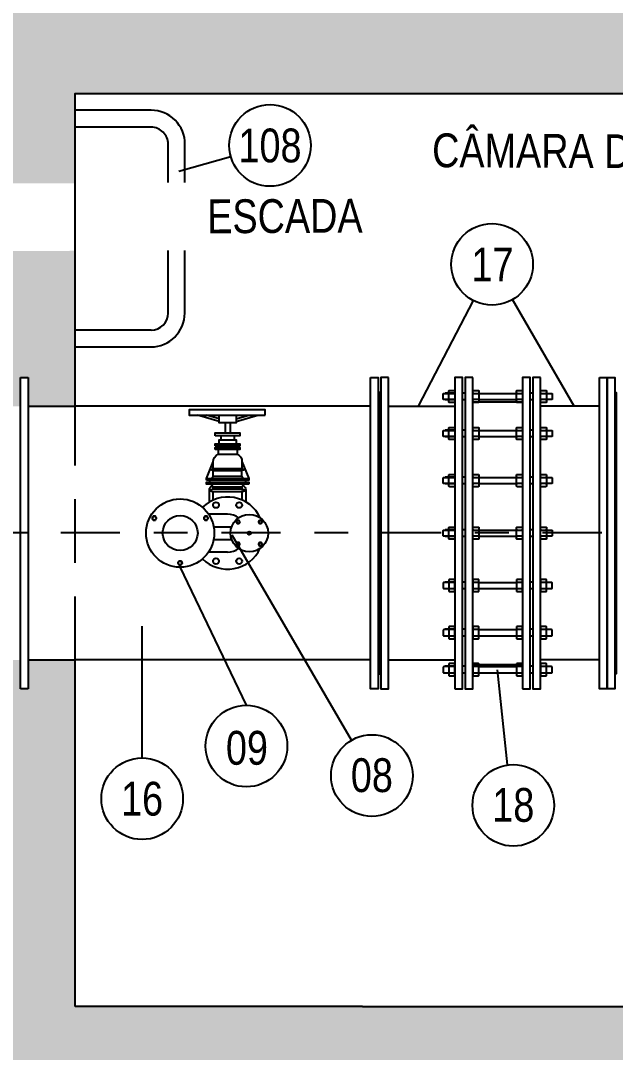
# Model space of a CAD drawing. Header units: feet. Extents: x 0 to 285190, y 0 to 9111369.
# Drawn here: x 285106.276 to 285108.036, y 9111361.679 to 9111364.729 of the extents above; entities that cross this region are included whole.
import ezdxf
from ezdxf import colors
from ezdxf.entities.mleader import LeaderData, LeaderLine
from ezdxf.enums import TextEntityAlignment as Align
from ezdxf.math import Vec2, Vec3

# ---------------------------------------------------------------- set-up
doc = ezdxf.new("R2010")
doc.units = ezdxf.units.FT
doc.header["$MEASUREMENT"] = 0
doc.linetypes.add('DASHDOT', pattern=[1, 0.5, -0.25, 0, -0.25])
doc.linetypes.add('HIDDEN', pattern=[0.375, 0.25, -0.125])
for name, color, linetype in [('01', 1, 'CONTINUOUS'), ('01PROJ', 1, 'HIDDEN'), ('EIXO', 1, 'DASHDOT'), ('FLANGES', 7, 'CONTINUOUS'), ('H-SA-CONTORNO', 2, 'CONTINUOUS'), ('H-SA-ESTRUTURA (CORTE)', 5, 'CONTINUOUS'), ('H-SA-HTC CONCRETO', 253, 'CONTINUOUS'), ('H-SA-TEXTO', 2, 'CONTINUOUS'), ('INDIC', 2, 'CONTINUOUS'), ('Top View-Ferro Fundido - JGS - K7(Esgoto)', 7, 'CONTINUOUS')]:
    doc.layers.add(name, color=color, linetype=linetype)
doc.styles.add('EGC_Arial_2.0mm', font='arial.ttf', dxfattribs={"width": 0.8, "height": 2})

# ---------------------------------------------------------------- blocks, each defined once
blk = doc.blocks.new('_None')

msp = doc.modelspace()

# ---------------------------------------------------------------- hatches: boundary and pattern name
at = {"layer": 'H-SA-HTC CONCRETO'}
h = msp.add_hatch(color=256, dxfattribs=at)
h.dxf.hatch_style = 1
h.paths.add_polyline_path([(285110.2377, 9111360.5393), (285110.0989, 9111360.5393), (285110.0989, 9111360.6243), (285110.0764, 9111360.6243), (285110.0764, 9111360.5393), (285109.9377, 9111360.5393), (285109.9377, 9111361.5143), (285109.0877, 9111361.5143), (285106.4377, 9111361.5143), (285106.4377, 9111360.7143), (285106.4377, 9111360.5393), (285106.2989, 9111360.5393), (285106.2989, 9111360.6243), (285106.2764, 9111360.6243), (285106.2764, 9111360.5393), (285106.1377, 9111360.5393), (285106.1377, 9111361.4143), (285106.0377, 9111361.5143), (285102.2877, 9111361.5143), (285101.9377, 9111361.1643), (285101.2377, 9111361.1643), (285101.2377, 9111362.1643), (285101.9377, 9111362.1643), (285102.2877, 9111361.8143), (285103.2877, 9111361.8143), (285103.2877, 9111361.8125), (285104.0923, 9111361.8125), (285106.0377, 9111361.8143), (285106.1377, 9111361.9143), (285106.1377, 9111362.8392), (285106.2764, 9111362.8392), (285106.2764, 9111362.7542), (285106.2989, 9111362.7542), (285106.2989, 9111362.8392), (285106.4377, 9111362.8392), (285106.4377, 9111361.8143), (285107.2877, 9111361.8143), (285109.0877, 9111361.8143), (285109.9377, 9111361.8143), (285109.9377, 9111362.8392), (285110.0764, 9111362.8392), (285110.0764, 9111362.7542), (285110.0989, 9111362.7542), (285110.0989, 9111362.8392), (285110.2377, 9111362.8392)])
h.paths.add_polyline_path([(285106.2585, 9111358.5143), (285101.2377, 9111358.5143), (285101.2377, 9111359.1643), (285101.9377, 9111359.1643), (285102.2877, 9111358.8143), (285106.0377, 9111358.8143), (285106.1012, 9111358.8778)])
h.paths.add_polyline_path([(285110.2377, 9111358.5143), (285106.2585, 9111358.5143), (285106.1012, 9111358.8778), (285106.1377, 9111358.9143), (285106.1377, 9111359.7893), (285106.2764, 9111359.7893), (285106.2764, 9111359.7043), (285106.2989, 9111359.7043), (285106.2989, 9111359.7893), (285106.4377, 9111359.7893), (285106.4377, 9111358.8143), (285107.2877, 9111358.8143), (285109.0877, 9111358.8143), (285109.9377, 9111358.8143), (285109.9377, 9111359.7893), (285110.0764, 9111359.7893), (285110.0764, 9111359.7043), (285110.0989, 9111359.7043), (285110.0989, 9111359.7893), (285110.2377, 9111359.7893)])
h.paths.add_polyline_path([(285110.2377, 9111363.5892), (285110.0989, 9111363.5892), (285110.0989, 9111363.6742), (285110.0764, 9111363.6742), (285110.0764, 9111363.5892), (285109.9377, 9111363.5892), (285109.9377, 9111364.5143), (285109.0877, 9111364.5143), (285106.4377, 9111364.5143), (285106.4377, 9111363.5892), (285106.2989, 9111363.5892), (285106.2989, 9111363.6742), (285106.2764, 9111363.6742), (285106.2764, 9111363.5892), (285106.1377, 9111363.5892), (285106.1377, 9111364.4143), (285106.0377, 9111364.5143), (285102.2877, 9111364.5143), (285101.9377, 9111364.1643), (285101.2377, 9111364.1643), (285101.2377, 9111365.1143), (285101.9377, 9111365.1143), (285102.2377, 9111364.8143), (285103.2877, 9111364.8143), (285103.2877, 9111364.8125), (285104.0923, 9111364.8125), (285106.0377, 9111364.8143), (285106.1377, 9111364.9143), (285106.1377, 9111365.5393), (285106.2764, 9111365.5393), (285106.2764, 9111365.4543), (285106.2989, 9111365.4543), (285106.2989, 9111365.5393), (285106.4377, 9111365.5393), (285106.4377, 9111364.8143), (285107.2877, 9111364.8143), (285109.0877, 9111364.8143), (285109.9377, 9111364.8143), (285109.9377, 9111365.5393), (285110.0764, 9111365.5393), (285110.0764, 9111365.4543), (285110.0989, 9111365.4543), (285110.0989, 9111365.5393), (285110.2377, 9111365.5393)])
h.paths.add_polyline_path([(285110.2377, 9111365.9893), (285110.0989, 9111365.9893), (285110.0989, 9111366.0743), (285110.0764, 9111366.0743), (285110.0764, 9111365.9893), (285109.9377, 9111365.9893), (285109.9377, 9111366.9143), (285109.0877, 9111366.9143), (285106.4377, 9111366.9143), (285106.4377, 9111365.9893), (285106.4377, 9111365.9893), (285106.2989, 9111365.9893), (285106.2989, 9111366.0745), (285106.2764, 9111366.0745), (285106.2764, 9111365.9893), (285106.1377, 9111365.9893), (285106.1377, 9111366.8143), (285106.0377, 9111366.9143), (285105.9394, 9111366.9143), (285106.0074, 9111367.2143), (285110.2377, 9111367.2143)])
h.paths.add_polyline_path([(285105.9394, 9111366.9143), (285102.2377, 9111366.9143), (285101.9377, 9111366.6143), (285100.9377, 9111366.6143), (285100.9377, 9111366.8143), (285100.7377, 9111366.8143), (285100.7377, 9111366.6643), (285100.6277, 9111366.6643), (285100.6277, 9111366.8143), (285100.4277, 9111366.8143), (285100.4277, 9111366.6143), (285099.7277, 9111366.6143), (285099.7277, 9111367.2143), (285106.0074, 9111367.2143)])
edge = h.paths.add_edge_path()
edge.add_line((285101.2377, 9111361.1643), (285100.9377, 9111361.1643))
edge.add_line((285100.9377, 9111361.1643), (285100.9377, 9111361.3643))
edge.add_line((285100.9377, 9111361.3643), (285100.7377, 9111361.3643))
edge.add_line((285100.7377, 9111361.3643), (285100.7377, 9111361.2143))
edge.add_line((285100.7377, 9111361.2143), (285100.6277, 9111361.2143))
edge.add_line((285100.6277, 9111361.2143), (285100.6277, 9111361.3643))
edge.add_line((285100.6277, 9111361.3643), (285100.4277, 9111361.3643))
edge.add_line((285100.4277, 9111361.3643), (285100.4277, 9111361.2143))
edge.add_line((285100.4277, 9111361.2143), (285099.3277, 9111361.2143))
edge.add_line((285099.3277, 9111361.2143), (285099.0877, 9111361.2143))
edge.add_arc((285099.0877, 9111361.3643), 0.15, 180, 270, ccw=False)
edge.add_line((285098.9377, 9111361.3643), (285098.9377, 9111361.5643))
edge.add_line((285098.9377, 9111361.5643), (285098.9377, 9111361.9643))
edge.add_arc((285099.0877, 9111361.9643), 0.15, 90, 180, ccw=False)
edge.add_line((285099.0877, 9111362.1143), (285099.3277, 9111362.1143))
edge.add_line((285099.3277, 9111362.1143), (285100.4277, 9111362.1143))
edge.add_line((285100.4277, 9111362.1143), (285100.4277, 9111361.9643))
edge.add_line((285100.4277, 9111361.9643), (285100.6277, 9111361.9643))
edge.add_line((285100.6277, 9111361.9643), (285100.6277, 9111362.1143))
edge.add_line((285100.6277, 9111362.1143), (285100.7377, 9111362.1143))
edge.add_line((285100.7377, 9111362.1143), (285100.7377, 9111361.9643))
edge.add_line((285100.7377, 9111361.9643), (285100.9377, 9111361.9643))
edge.add_line((285100.9377, 9111361.9643), (285100.9377, 9111362.1643))
edge.add_line((285100.9377, 9111362.1643), (285101.2377, 9111362.1643))
edge.add_line((285101.2377, 9111362.1643), (285101.2377, 9111361.1643))
h.paths.add_polyline_path([(285101.2377, 9111358.5143), (285100.7761, 9111358.5143), (285100.8174, 9111358.9643), (285100.9377, 9111358.9643), (285100.9377, 9111359.1643), (285101.2377, 9111359.1643)])
h.paths.add_polyline_path([(285100.7761, 9111358.5143), (285100.5202, 9111358.5143), (285100.5535, 9111358.9643), (285100.6277, 9111358.9643), (285100.6277, 9111359.1143), (285100.7377, 9111359.1143), (285100.7377, 9111358.9643), (285100.8174, 9111358.9643)])
h.paths.add_polyline_path([(285100.5202, 9111358.5143), (285096.4377, 9111358.5143), (285091.9781, 9111358.5143), (285097.9518, 9111358.8143), (285098.3018, 9111359.1643), (285099.3277, 9111359.1643), (285100.4277, 9111359.1643), (285100.4277, 9111359.0143), (285100.4277, 9111358.9643), (285100.5535, 9111358.9643)])
edge = h.paths.add_edge_path()
edge.add_line((285100.7377, 9111364.2143), (285100.6277, 9111364.2143))
edge.add_line((285100.6277, 9111364.2143), (285100.6277, 9111364.3643))
edge.add_line((285100.6277, 9111364.3643), (285100.4277, 9111364.3643))
edge.add_line((285100.4277, 9111364.3643), (285100.4277, 9111364.2143))
edge.add_line((285100.4277, 9111364.2143), (285099.3277, 9111364.2143))
edge.add_line((285099.3277, 9111364.2143), (285099.0877, 9111364.2143))
edge.add_arc((285099.0877, 9111364.3643), 0.15, 180, 270, ccw=False)
edge.add_line((285098.9377, 9111364.3643), (285098.9377, 9111364.5643))
edge.add_line((285098.9377, 9111364.5643), (285098.9377, 9111364.6643))
edge.add_line((285098.9377, 9111364.6643), (285098.9377, 9111364.9143))
edge.add_arc((285099.0877, 9111364.9143), 0.15, 90, 180, ccw=False)
edge.add_line((285099.0877, 9111365.0643), (285099.3277, 9111365.0643))
edge.add_line((285099.3277, 9111365.0643), (285100.4277, 9111365.0643))
edge.add_line((285100.4277, 9111365.0643), (285100.4277, 9111364.9143))
edge.add_line((285100.4277, 9111364.9143), (285100.6277, 9111364.9143))
edge.add_line((285100.6277, 9111364.9143), (285100.6277, 9111365.0643))
edge.add_line((285100.6277, 9111365.0643), (285100.7377, 9111365.0643))
edge.add_line((285100.7377, 9111365.0643), (285100.7377, 9111364.9143))
edge.add_line((285100.7377, 9111364.9143), (285100.9377, 9111364.9143))
edge.add_line((285100.9377, 9111364.9143), (285100.9377, 9111365.1143))
edge.add_line((285100.9377, 9111365.1143), (285101.2377, 9111365.1143))
edge.add_line((285101.2377, 9111365.1143), (285101.2377, 9111364.1643))
edge.add_line((285101.2377, 9111364.1643), (285100.9377, 9111364.1643))
edge.add_line((285100.9377, 9111364.1643), (285100.9377, 9111364.3643))
edge.add_line((285100.9377, 9111364.3643), (285100.7377, 9111364.3643))
edge.add_line((285100.7377, 9111364.3643), (285100.7377, 9111364.2143))

# ---------------------------------------------------------------- linework, layer by layer
at = {"layer": '01', "color": 1}
for p, q in [((285106.8633, 9111363.5442), (285106.7996, 9111363.563)), ((285106.8633, 9111363.5521), (285106.8262, 9111363.563)), ((285106.8689, 9111363.5022), (285106.8689, 9111363.4902)), ((285106.8886, 9111363.2704), (285106.8322, 9111363.2704)), ((285106.8886, 9111363.1581), (285106.8322, 9111363.1581))]:
    msp.add_line(p, q, dxfattribs=at)
at = {"layer": '01', "color": 1, "ltscale": 0.2}
for p, q in [((285106.9139, 9111363.5521), (285106.9511, 9111363.563)), ((285106.9139, 9111363.5442), (285106.9777, 9111363.563)), ((285106.8813, 9111363.5398), (285106.8813, 9111363.5106)), ((285106.8959, 9111363.5398), (285106.8959, 9111363.5106)), ((285106.9083, 9111363.5022), (285106.9083, 9111363.4902)), ((285106.8605, 9111363.4726), (285106.8605, 9111363.467)), ((285106.8605, 9111363.4698), (285106.9167, 9111363.4698)), ((285106.8605, 9111363.4614), (285106.8605, 9111363.4473)), ((285106.9167, 9111363.4726), (285106.9167, 9111363.467)), ((285106.9167, 9111363.4614), (285106.9167, 9111363.4473)), ((285106.8259, 9111363.3759), (285106.8462, 9111363.4249)), ((285106.8462, 9111363.3815), (285106.8462, 9111363.3989)), ((285106.9311, 9111363.4257), (285106.9513, 9111363.3759)), ((285106.9311, 9111363.3815), (285106.9311, 9111363.3988)), ((285106.8427, 9111363.3544), (285106.8433, 9111363.3548)), ((285106.8462, 9111363.3436), (285106.8462, 9111363.3506)), ((285106.9311, 9111363.3506), (285106.9311, 9111363.3436)), ((285106.9339, 9111363.3548), (285106.9346, 9111363.3544)), ((285106.8475, 9111363.233), (285106.9007, 9111363.233)), ((285106.8475, 9111363.1955), (285106.9007, 9111363.1955))]:
    msp.add_line(p, q, dxfattribs=at)
for points in [[(285107.0002, 9111363.563), (285107.0002, 9111363.5787), (285106.7752, 9111363.5787), (285106.7752, 9111363.563)], [(285106.8521, 9111363.5022), (285106.8521, 9111363.5106), (285106.9252, 9111363.5106), (285106.9252, 9111363.5022)], [(285106.8521, 9111363.4726), (285106.8521, 9111363.4782), (285106.9252, 9111363.4782), (285106.9252, 9111363.4726)], [(285106.8521, 9111363.4614), (285106.8521, 9111363.467), (285106.9252, 9111363.467), (285106.9252, 9111363.4614)], [(285106.8259, 9111363.3702), (285106.8259, 9111363.3759), (285106.9513, 9111363.3759), (285106.9513, 9111363.3702)], [(285106.9513, 9111363.359), (285106.8259, 9111363.359), (285106.8259, 9111363.3646), (285106.9513, 9111363.3646)]]:
    msp.add_lwpolyline(points, close=True, dxfattribs=at)
for points in [[(285106.9139, 9111363.563), (285106.9139, 9111363.5398), (285106.8633, 9111363.5398), (285106.8633, 9111363.563)], [(285106.8633, 9111363.4782), (285106.8633, 9111363.4902), (285106.9139, 9111363.4902), (285106.9139, 9111363.4782)], [(285106.9348, 9111363.3759), (285106.9311, 9111363.3815), (285106.8462, 9111363.3815), (285106.8424, 9111363.3759)], [(285106.8405, 9111363.359), (285106.8462, 9111363.3506), (285106.9311, 9111363.3506), (285106.9367, 9111363.359)], [(285106.8462, 9111363.312), (285106.8462, 9111363.3372)], [(285106.9311, 9111363.3372), (285106.9311, 9111363.312)]]:
    msp.add_lwpolyline(points, dxfattribs=at)
for points in [[(285106.8462, 9111363.4046), (285106.8462, 9111363.4248, -0.292862), (285106.8605, 9111363.4473), (285106.9167, 9111363.4473, -0.313643), (285106.9311, 9111363.4248), (285106.9311, 9111363.4047)], [(285106.9275, 9111363.3984), (285106.8499, 9111363.3984, -0.072993), (285106.8459, 9111363.399), (285106.8366, 9111363.4017), (285106.8459, 9111363.4045, -0.072993), (285106.8499, 9111363.4051), (285106.9275, 9111363.4051, -0.072993), (285106.9316, 9111363.4045), (285106.9409, 9111363.4017), (285106.9316, 9111363.399, -0.072993), (285106.9275, 9111363.3984, 0.072993), (285106.9316, 9111363.399)], [(285106.8349, 9111363.3063), (285106.8349, 9111363.3419, -0.284079), (285106.8427, 9111363.3544)], [(285106.9331, 9111363.3376), (285106.9423, 9111363.3404), (285106.9331, 9111363.3432, 0.072993), (285106.929, 9111363.3438), (285106.8482, 9111363.3438, 0.072993), (285106.8442, 9111363.3432), (285106.8349, 9111363.3404), (285106.8442, 9111363.3376, 0.072993), (285106.8482, 9111363.3371), (285106.929, 9111363.3371, 0.072993), (285106.9331, 9111363.3376, -0.072993), (285106.929, 9111363.3371)], [(285106.9346, 9111363.3544, -0.284079), (285106.9423, 9111363.3419), (285106.9423, 9111363.3063)]]:
    msp.add_lwpolyline(points, format="xyb", dxfattribs=at)
at = {"layer": '01', "color": 1}
for points in [[(285106.8279, 9111363.2528), (285106.8312, 9111363.2584), (285106.8279, 9111363.264), (285106.8215, 9111363.264), (285106.8182, 9111363.2584), (285106.8215, 9111363.2528)], [(285106.9227, 9111363.2425), (285106.9253, 9111363.2471), (285106.9227, 9111363.2517), (285106.9174, 9111363.2517), (285106.9147, 9111363.2471), (285106.9174, 9111363.2425)], [(285106.9884, 9111363.2425), (285106.991, 9111363.2471), (285106.9884, 9111363.2517), (285106.983, 9111363.2517), (285106.9804, 9111363.2471), (285106.983, 9111363.2425)], [(285106.9227, 9111363.1768), (285106.9253, 9111363.1814), (285106.9227, 9111363.186), (285106.9174, 9111363.186), (285106.9147, 9111363.1814), (285106.9174, 9111363.1768)], [(285106.9884, 9111363.1768), (285106.991, 9111363.1814), (285106.9884, 9111363.186), (285106.983, 9111363.186), (285106.9804, 9111363.1814), (285106.983, 9111363.1768)], [(285106.7515, 9111363.1204), (285106.7547, 9111363.126), (285106.7515, 9111363.1316), (285106.745, 9111363.1316), (285106.7418, 9111363.126), (285106.745, 9111363.1204)]]:
    msp.add_lwpolyline(points, close=True, dxfattribs=at)
for centre, radius in [((285106.8543, 9111363.2972), 0.0086), ((285106.923, 9111363.2972), 0.0086), ((285106.8247, 9111363.2584), 0.00561), ((285106.92, 9111363.2471), 0.00461), ((285106.9857, 9111363.2471), 0.00461), ((285106.9529, 9111363.2142), 0.00489), ((285106.92, 9111363.1814), 0.00461), ((285106.9857, 9111363.1814), 0.00461), ((285106.7483, 9111363.126), 0.00561), ((285106.8543, 9111363.1313), 0.0086), ((285106.923, 9111363.1313), 0.0086)]:
    msp.add_circle(centre, radius, dxfattribs=at)
for centre, radius, start, end in [((285106.8405, 9111363.3674), 0.00562, 150, 210), ((285106.8886, 9111363.2142), 0.0561, 54.2977, 90), ((285106.8886, 9111363.2142), 0.1066, 225.7973, 335.1096), ((285106.8886, 9111363.2142), 0.0561, 270, 305.7023)]:
    msp.add_arc(centre, radius, start, end, dxfattribs=at)
at = {"layer": '01', "color": 1, "ltscale": 0.2}
for centre, radius, start, end in [((285106.9367, 9111363.3674), 0.00562, 330, 30), ((285106.8886, 9111363.2142), 0.1066, 24.8904, 134.2027)]:
    msp.add_arc(centre, radius, start, end, dxfattribs=at)
at = {"layer": '01PROJ', "color": 1, "ltscale": 25}
msp.add_lwpolyline([(285106.2764, 9111363.6742), (285106.2989, 9111363.6742), (285106.2989, 9111362.7542), (285106.2764, 9111362.7542)], close=True, dxfattribs=at)
at = {"layer": 'EIXO', "ltscale": 0.35}
msp.add_lwpolyline([(285119.3197, 9111363.9671), (285115.1203, 9111363.2143), (285104.5048, 9111363.2151)], dxfattribs=at)
at = {"layer": 'FLANGES', "color": 2}
for centre, radius in [((285106.7483, 9111363.2142), 0.101), ((285106.7483, 9111363.2142), 0.0518), ((285106.9529, 9111363.2142), 0.0554)]:
    msp.add_circle(centre, radius, dxfattribs=at)
at = {"layer": 'H-SA-CONTORNO', "color": 1, "linetype": 'HIDDEN', "ltscale": 0.75}
msp.add_line((285106.4377, 9111362.8392), (285106.4377, 9111363.5892), dxfattribs=at)
at = {"layer": 'H-SA-ESTRUTURA (CORTE)'}
for p, q in [((285106.4377, 9111361.8143), (285106.4377, 9111362.8392)), ((285107.2877, 9111361.8143), (285106.4377, 9111361.8143))]:
    msp.add_line(p, q, dxfattribs=at)
msp.add_lwpolyline([(285107.2877, 9111361.8143), (285109.0877, 9111361.8143)], dxfattribs=at)
at = {"layer": 'INDIC', "color": 1, "linetype": 'Continuous'}
for p, q in [((285106.898, 9111364.3271), (285106.744, 9111364.2831)), ((285107.6153, 9111363.9017), (285107.4527, 9111363.5892)), ((285107.914, 9111363.5892), (285107.7315, 9111363.9044)), ((285107.2547, 9111362.6016), (285106.9022, 9111363.2083)), ((285106.9443, 9111362.7054), (285106.7483, 9111363.1146)), ((285106.6359, 9111362.5497), (285106.6361, 9111362.939)), ((285107.7165, 9111362.5288), (285107.6868, 9111362.8099))]:
    msp.add_line(p, q, dxfattribs=at)
for centre in [(285106.9443, 9111362.5847), (285107.3154, 9111362.4972), (285106.6359, 9111362.429), (285107.7337, 9111362.4093)]:
    msp.add_circle(centre, 0.1207, dxfattribs=at)
at = {"layer": 'Top View-Ferro Fundido - JGS - K7(Esgoto)', "color": 1, "linetype": 'ByBlock', "lineweight": -2}
for p, q in [((285106.6627, 9111364.4642), (285106.4377, 9111364.4643)), ((285106.6626, 9111364.4142), (285106.4376, 9111364.4143)), ((285106.7124, 9111363.8642), (285106.7126, 9111364.3642)), ((285106.7624, 9111363.8641), (285106.7626, 9111364.3641)), ((285106.6623, 9111363.8142), (285106.4373, 9111363.8143)), ((285106.6623, 9111363.7642), (285106.4373, 9111363.7643)), ((285107.5612, 9111363.6281), (285107.5322, 9111363.6281)), ((285107.545, 9111363.6271), (285107.5594, 9111363.6271)), ((285107.5917, 9111363.6281), (285107.5837, 9111363.6281)), ((285107.616, 9111363.6271), (285107.6304, 9111363.6271)), ((285107.6322, 9111363.6271), (285107.7432, 9111363.6271)), ((285107.745, 9111363.6271), (285107.7594, 9111363.6271)), ((285107.7917, 9111363.6281), (285107.7837, 9111363.6281)), ((285107.816, 9111363.6271), (285107.8304, 9111363.6271)), ((285106.2989, 9111363.5892), (285106.4377, 9111363.5892)), ((285106.9252, 9111363.5892), (285106.4377, 9111363.5892)), ((285107.3112, 9111363.5892), (285106.9252, 9111363.5892)), ((285107.3642, 9111363.5892), (285107.5612, 9111363.5892)), ((285107.5612, 9111363.6081), (285107.5322, 9111363.6081)), ((285107.5594, 9111363.6091), (285107.545, 9111363.6091)), ((285107.5917, 9111363.6081), (285107.5837, 9111363.6081)), ((285107.6142, 9111363.6024), (285107.7612, 9111363.6024)), ((285107.6304, 9111363.6091), (285107.616, 9111363.6091)), ((285107.6322, 9111363.6091), (285107.7432, 9111363.6091)), ((285107.7594, 9111363.6091), (285107.745, 9111363.6091)), ((285107.7917, 9111363.6081), (285107.7837, 9111363.6081)), ((285107.9887, 9111363.5892), (285107.8142, 9111363.5892)), ((285107.8304, 9111363.6091), (285107.816, 9111363.6091)), ((285107.5612, 9111363.5187), (285107.5322, 9111363.5187)), ((285107.5917, 9111363.5187), (285107.5837, 9111363.5187)), ((285107.7917, 9111363.5187), (285107.7837, 9111363.5187)), ((285107.5612, 9111363.4987), (285107.5322, 9111363.4987)), ((285107.545, 9111363.5177), (285107.5594, 9111363.5177)), ((285107.5594, 9111363.4997), (285107.545, 9111363.4997)), ((285107.5917, 9111363.4987), (285107.5837, 9111363.4987)), ((285107.616, 9111363.5177), (285107.6304, 9111363.5177)), ((285107.6304, 9111363.4997), (285107.616, 9111363.4997)), ((285107.6322, 9111363.5177), (285107.7432, 9111363.5177)), ((285107.6322, 9111363.4997), (285107.7432, 9111363.4997)), ((285107.745, 9111363.5177), (285107.7594, 9111363.5177)), ((285107.7594, 9111363.4997), (285107.745, 9111363.4997)), ((285107.7917, 9111363.4987), (285107.7837, 9111363.4987)), ((285107.816, 9111363.5177), (285107.8304, 9111363.5177)), ((285107.8304, 9111363.4997), (285107.816, 9111363.4997)), ((285107.5612, 9111363.3794), (285107.5322, 9111363.3794)), ((285107.545, 9111363.3784), (285107.5594, 9111363.3784)), ((285107.5917, 9111363.3794), (285107.5837, 9111363.3794)), ((285107.616, 9111363.3784), (285107.6304, 9111363.3784)), ((285107.6322, 9111363.3784), (285107.7432, 9111363.3784)), ((285107.745, 9111363.3784), (285107.7594, 9111363.3784)), ((285107.7917, 9111363.3794), (285107.7837, 9111363.3794)), ((285107.816, 9111363.3784), (285107.8304, 9111363.3784)), ((285107.5612, 9111363.3594), (285107.5322, 9111363.3594)), ((285107.5594, 9111363.3604), (285107.545, 9111363.3604)), ((285107.5917, 9111363.3594), (285107.5837, 9111363.3594)), ((285107.6304, 9111363.3604), (285107.616, 9111363.3604)), ((285107.6322, 9111363.3604), (285107.7432, 9111363.3604)), ((285107.7594, 9111363.3604), (285107.745, 9111363.3604)), ((285107.7917, 9111363.3594), (285107.7837, 9111363.3594)), ((285107.8304, 9111363.3604), (285107.816, 9111363.3604)), ((285107.5612, 9111363.2241), (285107.5322, 9111363.2241)), ((285107.545, 9111363.2231), (285107.5594, 9111363.2231)), ((285107.5917, 9111363.2241), (285107.5837, 9111363.2241)), ((285107.616, 9111363.2231), (285107.6304, 9111363.2231)), ((285107.6322, 9111363.2231), (285107.7432, 9111363.2231)), ((285107.745, 9111363.2231), (285107.7594, 9111363.2231)), ((285107.7917, 9111363.2241), (285107.7837, 9111363.2241)), ((285107.816, 9111363.2231), (285107.8304, 9111363.2231)), ((285107.5612, 9111363.2041), (285107.5322, 9111363.2041)), ((285107.5594, 9111363.2051), (285107.545, 9111363.2051)), ((285107.5917, 9111363.2041), (285107.5837, 9111363.2041)), ((285107.6304, 9111363.2051), (285107.616, 9111363.2051)), ((285107.6322, 9111363.2051), (285107.7432, 9111363.2051)), ((285107.7594, 9111363.2051), (285107.745, 9111363.2051)), ((285107.7917, 9111363.2041), (285107.7837, 9111363.2041)), ((285107.8304, 9111363.2051), (285107.816, 9111363.2051)), ((285107.5612, 9111363.0691), (285107.5322, 9111363.0691)), ((285107.5594, 9111363.0681), (285107.545, 9111363.0681)), ((285107.5917, 9111363.0691), (285107.5837, 9111363.0691)), ((285107.6304, 9111363.0681), (285107.616, 9111363.0681)), ((285107.6322, 9111363.0681), (285107.7432, 9111363.0681)), ((285107.7594, 9111363.0681), (285107.745, 9111363.0681)), ((285107.7917, 9111363.0691), (285107.7837, 9111363.0691)), ((285107.8304, 9111363.0681), (285107.816, 9111363.0681)), ((285107.5612, 9111363.0491), (285107.5322, 9111363.0491)), ((285107.545, 9111363.0501), (285107.5594, 9111363.0501)), ((285107.5917, 9111363.0491), (285107.5837, 9111363.0491)), ((285107.616, 9111363.0501), (285107.6304, 9111363.0501)), ((285107.6322, 9111363.0501), (285107.7432, 9111363.0501)), ((285107.745, 9111363.0501), (285107.7594, 9111363.0501)), ((285107.7917, 9111363.0491), (285107.7837, 9111363.0491)), ((285107.816, 9111363.0501), (285107.8304, 9111363.0501)), ((285107.5612, 9111362.9298), (285107.5322, 9111362.9298)), ((285107.5612, 9111362.9098), (285107.5322, 9111362.9098)), ((285107.5594, 9111362.9288), (285107.545, 9111362.9288)), ((285107.545, 9111362.9108), (285107.5594, 9111362.9108)), ((285107.5917, 9111362.9298), (285107.5837, 9111362.9298)), ((285107.5917, 9111362.9098), (285107.5837, 9111362.9098)), ((285107.6304, 9111362.9288), (285107.616, 9111362.9288)), ((285107.616, 9111362.9108), (285107.6304, 9111362.9108)), ((285107.6322, 9111362.9288), (285107.7432, 9111362.9288)), ((285107.6322, 9111362.9108), (285107.7432, 9111362.9108)), ((285107.7594, 9111362.9288), (285107.745, 9111362.9288)), ((285107.745, 9111362.9108), (285107.7594, 9111362.9108)), ((285107.7917, 9111362.9298), (285107.7837, 9111362.9298)), ((285107.7917, 9111362.9098), (285107.7837, 9111362.9098)), ((285107.8304, 9111362.9288), (285107.816, 9111362.9288)), ((285107.816, 9111362.9108), (285107.8304, 9111362.9108)), ((285106.2989, 9111362.8392), (285106.4377, 9111362.8392)), ((285107.3112, 9111362.8392), (285106.4377, 9111362.8392)), ((285107.3642, 9111362.8392), (285107.5612, 9111362.8392)), ((285107.5612, 9111362.8204), (285107.5322, 9111362.8204)), ((285107.5594, 9111362.8194), (285107.545, 9111362.8194)), ((285107.5917, 9111362.8204), (285107.5837, 9111362.8204)), ((285107.6142, 9111362.8261), (285107.7612, 9111362.8261)), ((285107.6304, 9111362.8194), (285107.616, 9111362.8194)), ((285107.6322, 9111362.8194), (285107.7432, 9111362.8194)), ((285107.7594, 9111362.8194), (285107.745, 9111362.8194)), ((285107.7917, 9111362.8204), (285107.7837, 9111362.8204)), ((285107.9887, 9111362.8392), (285107.8142, 9111362.8392)), ((285107.8304, 9111362.8194), (285107.816, 9111362.8194)), ((285107.5612, 9111362.8004), (285107.5322, 9111362.8004)), ((285107.545, 9111362.8014), (285107.5594, 9111362.8014)), ((285107.5917, 9111362.8004), (285107.5837, 9111362.8004)), ((285107.616, 9111362.8014), (285107.6304, 9111362.8014)), ((285107.6322, 9111362.8014), (285107.7432, 9111362.8014)), ((285107.745, 9111362.8014), (285107.7594, 9111362.8014)), ((285107.7917, 9111362.8004), (285107.7837, 9111362.8004)), ((285107.816, 9111362.8014), (285107.8304, 9111362.8014))]:
    msp.add_line(p, q, dxfattribs=at)
for points in [[(285107.3112, 9111363.6742), (285107.3337, 9111363.6742), (285107.3337, 9111362.7542), (285107.3112, 9111362.7542)], [(285107.3642, 9111363.6742), (285107.3417, 9111363.6742), (285107.3417, 9111362.7542), (285107.3642, 9111362.7542)], [(285107.5612, 9111362.7542), (285107.5837, 9111362.7542), (285107.5837, 9111363.6742), (285107.5612, 9111363.6742)], [(285107.6142, 9111363.6742), (285107.5917, 9111363.6742), (285107.5917, 9111362.7542), (285107.6142, 9111362.7542)], [(285107.7612, 9111362.7542), (285107.7837, 9111362.7542), (285107.7837, 9111363.6742), (285107.7612, 9111363.6742)], [(285107.8142, 9111363.6742), (285107.7917, 9111363.6742), (285107.7917, 9111362.7542), (285107.8142, 9111362.7542)], [(285107.9887, 9111363.6742), (285108.0112, 9111363.6742), (285108.0112, 9111362.7542), (285107.9887, 9111362.7542)], [(285108.0112, 9111363.6742), (285108.0337, 9111363.6742), (285108.0337, 9111362.7542), (285108.0112, 9111362.7542)], [(285106.6751, 9111363.2528), (285106.6783, 9111363.2584), (285106.6751, 9111363.264), (285106.6686, 9111363.264), (285106.6654, 9111363.2584), (285106.6686, 9111363.2528)]]:
    msp.add_lwpolyline(points, close=True, dxfattribs=at)
for points in [[(285107.3337, 9111363.6302), (285107.3377, 9111363.6302), (285107.3377, 9111362.7982), (285107.3337, 9111362.7982)], [(285107.3417, 9111363.6302), (285107.3377, 9111363.6302), (285107.3377, 9111362.7982), (285107.3417, 9111362.7982)], [(285107.5432, 9111363.6262), (285107.545, 9111363.6271), (285107.5432, 9111363.628)], [(285107.5432, 9111363.6082), (285107.545, 9111363.6091), (285107.5432, 9111363.61)], [(285107.5612, 9111363.628), (285107.5594, 9111363.6271), (285107.5612, 9111363.6262)], [(285107.5612, 9111363.61), (285107.5594, 9111363.6091), (285107.5612, 9111363.6082)], [(285107.6142, 9111363.6262), (285107.616, 9111363.6271), (285107.6142, 9111363.628)], [(285107.6142, 9111363.6082), (285107.616, 9111363.6091), (285107.6142, 9111363.61)], [(285107.6322, 9111363.628), (285107.6304, 9111363.6271), (285107.6322, 9111363.6262)], [(285107.6322, 9111363.61), (285107.6304, 9111363.6091), (285107.6322, 9111363.6082)], [(285107.7432, 9111363.6262), (285107.745, 9111363.6271), (285107.7432, 9111363.628)], [(285107.7432, 9111363.6082), (285107.745, 9111363.6091), (285107.7432, 9111363.61)], [(285107.7612, 9111363.628), (285107.7594, 9111363.6271), (285107.7612, 9111363.6262)], [(285107.7612, 9111363.61), (285107.7594, 9111363.6091), (285107.7612, 9111363.6082)], [(285107.8142, 9111363.6262), (285107.816, 9111363.6271), (285107.8142, 9111363.628)], [(285107.8142, 9111363.6082), (285107.816, 9111363.6091), (285107.8142, 9111363.61)], [(285107.8322, 9111363.628), (285107.8304, 9111363.6271), (285107.8322, 9111363.6262)], [(285107.8322, 9111363.61), (285107.8304, 9111363.6091), (285107.8322, 9111363.6082)], [(285108.0337, 9111363.6302), (285108.0377, 9111363.6302), (285108.0377, 9111362.7982), (285108.0337, 9111362.7982)], [(285107.5432, 9111363.5168), (285107.545, 9111363.5177), (285107.5432, 9111363.5186)], [(285107.5612, 9111363.5186), (285107.5594, 9111363.5177), (285107.5612, 9111363.5168)], [(285107.6142, 9111363.5168), (285107.616, 9111363.5177), (285107.6142, 9111363.5186)], [(285107.6322, 9111363.5186), (285107.6304, 9111363.5177), (285107.6322, 9111363.5168)], [(285107.7432, 9111363.5168), (285107.745, 9111363.5177), (285107.7432, 9111363.5186)], [(285107.7612, 9111363.5186), (285107.7594, 9111363.5177), (285107.7612, 9111363.5168)], [(285107.8142, 9111363.5168), (285107.816, 9111363.5177), (285107.8142, 9111363.5186)], [(285107.8322, 9111363.5186), (285107.8304, 9111363.5177), (285107.8322, 9111363.5168)], [(285107.5432, 9111363.4988), (285107.545, 9111363.4997), (285107.5432, 9111363.5006)], [(285107.5612, 9111363.5006), (285107.5594, 9111363.4997), (285107.5612, 9111363.4988)], [(285107.6142, 9111363.4988), (285107.616, 9111363.4997), (285107.6142, 9111363.5006)], [(285107.6322, 9111363.5006), (285107.6304, 9111363.4997), (285107.6322, 9111363.4988)], [(285107.7432, 9111363.4988), (285107.745, 9111363.4997), (285107.7432, 9111363.5006)], [(285107.7612, 9111363.5006), (285107.7594, 9111363.4997), (285107.7612, 9111363.4988)], [(285107.8142, 9111363.4988), (285107.816, 9111363.4997), (285107.8142, 9111363.5006)], [(285107.8322, 9111363.5006), (285107.8304, 9111363.4997), (285107.8322, 9111363.4988)], [(285107.5432, 9111363.3775), (285107.545, 9111363.3784), (285107.5432, 9111363.3793)], [(285107.5612, 9111363.3793), (285107.5594, 9111363.3784), (285107.5612, 9111363.3775)], [(285107.6142, 9111363.3775), (285107.616, 9111363.3784), (285107.6142, 9111363.3793)], [(285107.6322, 9111363.3793), (285107.6304, 9111363.3784), (285107.6322, 9111363.3775)], [(285107.7432, 9111363.3775), (285107.745, 9111363.3784), (285107.7432, 9111363.3793)], [(285107.7612, 9111363.3793), (285107.7594, 9111363.3784), (285107.7612, 9111363.3775)], [(285107.8142, 9111363.3775), (285107.816, 9111363.3784), (285107.8142, 9111363.3793)], [(285107.8322, 9111363.3793), (285107.8304, 9111363.3784), (285107.8322, 9111363.3775)], [(285107.5432, 9111363.3595), (285107.545, 9111363.3604), (285107.5432, 9111363.3613)], [(285107.5612, 9111363.3613), (285107.5594, 9111363.3604), (285107.5612, 9111363.3595)], [(285107.6142, 9111363.3595), (285107.616, 9111363.3604), (285107.6142, 9111363.3613)], [(285107.6322, 9111363.3613), (285107.6304, 9111363.3604), (285107.6322, 9111363.3595)], [(285107.7432, 9111363.3595), (285107.745, 9111363.3604), (285107.7432, 9111363.3613)], [(285107.7612, 9111363.3613), (285107.7594, 9111363.3604), (285107.7612, 9111363.3595)], [(285107.8142, 9111363.3595), (285107.816, 9111363.3604), (285107.8142, 9111363.3613)], [(285107.8322, 9111363.3613), (285107.8304, 9111363.3604), (285107.8322, 9111363.3595)], [(285107.5432, 9111363.2222), (285107.545, 9111363.2231), (285107.5432, 9111363.224)], [(285107.5612, 9111363.224), (285107.5594, 9111363.2231), (285107.5612, 9111363.2222)], [(285107.6142, 9111363.2222), (285107.616, 9111363.2231), (285107.6142, 9111363.224)], [(285107.6322, 9111363.224), (285107.6304, 9111363.2231), (285107.6322, 9111363.2222)], [(285107.7432, 9111363.2222), (285107.745, 9111363.2231), (285107.7432, 9111363.224)], [(285107.7612, 9111363.224), (285107.7594, 9111363.2231), (285107.7612, 9111363.2222)], [(285107.8142, 9111363.2222), (285107.816, 9111363.2231), (285107.8142, 9111363.224)], [(285107.8322, 9111363.224), (285107.8304, 9111363.2231), (285107.8322, 9111363.2222)], [(285107.5432, 9111363.2042), (285107.545, 9111363.2051), (285107.5432, 9111363.206)], [(285107.5612, 9111363.206), (285107.5594, 9111363.2051), (285107.5612, 9111363.2042)], [(285107.6142, 9111363.2042), (285107.616, 9111363.2051), (285107.6142, 9111363.206)], [(285107.6322, 9111363.206), (285107.6304, 9111363.2051), (285107.6322, 9111363.2042)], [(285107.7432, 9111363.2042), (285107.745, 9111363.2051), (285107.7432, 9111363.206)], [(285107.7612, 9111363.206), (285107.7594, 9111363.2051), (285107.7612, 9111363.2042)], [(285107.8142, 9111363.2042), (285107.816, 9111363.2051), (285107.8142, 9111363.206)], [(285107.8322, 9111363.206), (285107.8304, 9111363.2051), (285107.8322, 9111363.2042)], [(285107.5432, 9111363.069), (285107.545, 9111363.0681), (285107.5432, 9111363.0672)], [(285107.5612, 9111363.0672), (285107.5594, 9111363.0681), (285107.5612, 9111363.069)], [(285107.6142, 9111363.069), (285107.616, 9111363.0681), (285107.6142, 9111363.0672)], [(285107.6322, 9111363.0672), (285107.6304, 9111363.0681), (285107.6322, 9111363.069)], [(285107.7432, 9111363.069), (285107.745, 9111363.0681), (285107.7432, 9111363.0672)], [(285107.7612, 9111363.0672), (285107.7594, 9111363.0681), (285107.7612, 9111363.069)], [(285107.8142, 9111363.069), (285107.816, 9111363.0681), (285107.8142, 9111363.0672)], [(285107.8322, 9111363.0672), (285107.8304, 9111363.0681), (285107.8322, 9111363.069)], [(285107.5432, 9111363.051), (285107.545, 9111363.0501), (285107.5432, 9111363.0492)], [(285107.5612, 9111363.0492), (285107.5594, 9111363.0501), (285107.5612, 9111363.051)], [(285107.6142, 9111363.051), (285107.616, 9111363.0501), (285107.6142, 9111363.0492)], [(285107.6322, 9111363.0492), (285107.6304, 9111363.0501), (285107.6322, 9111363.051)], [(285107.7432, 9111363.051), (285107.745, 9111363.0501), (285107.7432, 9111363.0492)], [(285107.7612, 9111363.0492), (285107.7594, 9111363.0501), (285107.7612, 9111363.051)], [(285107.8142, 9111363.051), (285107.816, 9111363.0501), (285107.8142, 9111363.0492)], [(285107.8322, 9111363.0492), (285107.8304, 9111363.0501), (285107.8322, 9111363.051)], [(285107.5432, 9111362.9297), (285107.545, 9111362.9288), (285107.5432, 9111362.9279)], [(285107.5432, 9111362.9117), (285107.545, 9111362.9108), (285107.5432, 9111362.9099)], [(285107.5612, 9111362.9279), (285107.5594, 9111362.9288), (285107.5612, 9111362.9297)], [(285107.5612, 9111362.9099), (285107.5594, 9111362.9108), (285107.5612, 9111362.9117)], [(285107.6142, 9111362.9297), (285107.616, 9111362.9288), (285107.6142, 9111362.9279)], [(285107.6142, 9111362.9117), (285107.616, 9111362.9108), (285107.6142, 9111362.9099)], [(285107.6322, 9111362.9279), (285107.6304, 9111362.9288), (285107.6322, 9111362.9297)], [(285107.6322, 9111362.9099), (285107.6304, 9111362.9108), (285107.6322, 9111362.9117)], [(285107.7432, 9111362.9297), (285107.745, 9111362.9288), (285107.7432, 9111362.9279)], [(285107.7432, 9111362.9117), (285107.745, 9111362.9108), (285107.7432, 9111362.9099)], [(285107.7612, 9111362.9279), (285107.7594, 9111362.9288), (285107.7612, 9111362.9297)], [(285107.7612, 9111362.9099), (285107.7594, 9111362.9108), (285107.7612, 9111362.9117)], [(285107.8142, 9111362.9297), (285107.816, 9111362.9288), (285107.8142, 9111362.9279)], [(285107.8142, 9111362.9117), (285107.816, 9111362.9108), (285107.8142, 9111362.9099)], [(285107.8322, 9111362.9279), (285107.8304, 9111362.9288), (285107.8322, 9111362.9297)], [(285107.8322, 9111362.9099), (285107.8304, 9111362.9108), (285107.8322, 9111362.9117)], [(285107.5432, 9111362.8203), (285107.545, 9111362.8194), (285107.5432, 9111362.8185)], [(285107.5612, 9111362.8185), (285107.5594, 9111362.8194), (285107.5612, 9111362.8203)], [(285107.6142, 9111362.8203), (285107.616, 9111362.8194), (285107.6142, 9111362.8185)], [(285107.6322, 9111362.8185), (285107.6304, 9111362.8194), (285107.6322, 9111362.8203)], [(285107.7432, 9111362.8203), (285107.745, 9111362.8194), (285107.7432, 9111362.8185)], [(285107.7612, 9111362.8185), (285107.7594, 9111362.8194), (285107.7612, 9111362.8203)], [(285107.8142, 9111362.8203), (285107.816, 9111362.8194), (285107.8142, 9111362.8185)], [(285107.8322, 9111362.8185), (285107.8304, 9111362.8194), (285107.8322, 9111362.8203)], [(285107.5432, 9111362.8023), (285107.545, 9111362.8014), (285107.5432, 9111362.8005)], [(285107.5612, 9111362.8005), (285107.5594, 9111362.8014), (285107.5612, 9111362.8023)], [(285107.6142, 9111362.8023), (285107.616, 9111362.8014), (285107.6142, 9111362.8005)], [(285107.6322, 9111362.8005), (285107.6304, 9111362.8014), (285107.6322, 9111362.8023)], [(285107.7432, 9111362.8023), (285107.745, 9111362.8014), (285107.7432, 9111362.8005)], [(285107.7612, 9111362.8005), (285107.7594, 9111362.8014), (285107.7612, 9111362.8023)], [(285107.8142, 9111362.8023), (285107.816, 9111362.8014), (285107.8142, 9111362.8005)], [(285107.8322, 9111362.8005), (285107.8304, 9111362.8014), (285107.8322, 9111362.8023)]]:
    msp.add_lwpolyline(points, dxfattribs=at)
for points in [[(285107.5432, 9111363.6091), (285107.5282, 9111363.6091, -0.414214), (285107.5264, 9111363.6109), (285107.5264, 9111363.6253, -0.414214), (285107.5282, 9111363.6271), (285107.5432, 9111363.6271)], [(285107.8322, 9111363.6271), (285107.8471, 9111363.6271, -0.414214), (285107.8489, 9111363.6253), (285107.8489, 9111363.6109, -0.414214), (285107.8471, 9111363.6091), (285107.8322, 9111363.6091)], [(285107.5432, 9111363.4997), (285107.5282, 9111363.4997, -0.414214), (285107.5264, 9111363.5015), (285107.5264, 9111363.5159, -0.414214), (285107.5282, 9111363.5177), (285107.5432, 9111363.5177)], [(285107.8322, 9111363.5177), (285107.8471, 9111363.5177, -0.414214), (285107.8489, 9111363.5159), (285107.8489, 9111363.5015, -0.414214), (285107.8471, 9111363.4997), (285107.8322, 9111363.4997)], [(285107.5432, 9111363.3604), (285107.5282, 9111363.3604, -0.414214), (285107.5264, 9111363.3622), (285107.5264, 9111363.3766, -0.414214), (285107.5282, 9111363.3784), (285107.5432, 9111363.3784)], [(285107.8322, 9111363.3784), (285107.8471, 9111363.3784, -0.414214), (285107.8489, 9111363.3766), (285107.8489, 9111363.3622, -0.414214), (285107.8471, 9111363.3604), (285107.8322, 9111363.3604)], [(285107.5432, 9111363.2051), (285107.5282, 9111363.2051, -0.414214), (285107.5264, 9111363.2069), (285107.5264, 9111363.2213, -0.414214), (285107.5282, 9111363.2231), (285107.5432, 9111363.2231)], [(285107.8322, 9111363.2231), (285107.8471, 9111363.2231, -0.414214), (285107.8489, 9111363.2213), (285107.8489, 9111363.2069, -0.414214), (285107.8471, 9111363.2051), (285107.8322, 9111363.2051)], [(285107.5432, 9111363.0681), (285107.5282, 9111363.0681, 0.414214), (285107.5264, 9111363.0663), (285107.5264, 9111363.0519, 0.414214), (285107.5282, 9111363.0501), (285107.5432, 9111363.0501)], [(285107.8322, 9111363.0501), (285107.8471, 9111363.0501, 0.414214), (285107.8489, 9111363.0519), (285107.8489, 9111363.0663, 0.414214), (285107.8471, 9111363.0681), (285107.8322, 9111363.0681)], [(285107.5432, 9111362.9288), (285107.5282, 9111362.9288, 0.414214), (285107.5264, 9111362.927), (285107.5264, 9111362.9126, 0.414214), (285107.5282, 9111362.9108), (285107.5432, 9111362.9108)], [(285107.8322, 9111362.9108), (285107.8471, 9111362.9108, 0.414214), (285107.8489, 9111362.9126), (285107.8489, 9111362.927, 0.414214), (285107.8471, 9111362.9288), (285107.8322, 9111362.9288)], [(285107.5432, 9111362.8194), (285107.5282, 9111362.8194, 0.414214), (285107.5264, 9111362.8176), (285107.5264, 9111362.8032, 0.414214), (285107.5282, 9111362.8014), (285107.5432, 9111362.8014)], [(285107.8322, 9111362.8014), (285107.8471, 9111362.8014, 0.414214), (285107.8489, 9111362.8032), (285107.8489, 9111362.8176, 0.414214), (285107.8471, 9111362.8194), (285107.8322, 9111362.8194)]]:
    msp.add_lwpolyline(points, format="xyb", dxfattribs=at)
for points in [[(285107.5612, 9111363.6019, -0.414214), (285107.5594, 9111363.6001), (285107.545, 9111363.6001, -0.414214), (285107.5432, 9111363.6019), (285107.5432, 9111363.6343, -0.414214), (285107.545, 9111363.6361), (285107.5594, 9111363.6361, -0.414214), (285107.5612, 9111363.6343)], [(285107.6322, 9111363.6019, -0.414214), (285107.6304, 9111363.6001), (285107.616, 9111363.6001, -0.414214), (285107.6142, 9111363.6019), (285107.6142, 9111363.6343, -0.414214), (285107.616, 9111363.6361), (285107.6304, 9111363.6361, -0.414214), (285107.6322, 9111363.6343)], [(285107.7612, 9111363.6019, -0.414214), (285107.7594, 9111363.6001), (285107.745, 9111363.6001, -0.414214), (285107.7432, 9111363.6019), (285107.7432, 9111363.6343, -0.414214), (285107.745, 9111363.6361), (285107.7594, 9111363.6361, -0.414214), (285107.7612, 9111363.6343)], [(285107.8142, 9111363.6343, -0.414214), (285107.816, 9111363.6361), (285107.8304, 9111363.6361, -0.414214), (285107.8322, 9111363.6343), (285107.8322, 9111363.6019, -0.414214), (285107.8304, 9111363.6001), (285107.816, 9111363.6001, -0.414214), (285107.8142, 9111363.6019)], [(285107.5612, 9111363.4925, -0.414214), (285107.5594, 9111363.4907), (285107.545, 9111363.4907, -0.414214), (285107.5432, 9111363.4925), (285107.5432, 9111363.5249, -0.414214), (285107.545, 9111363.5267), (285107.5594, 9111363.5267, -0.414214), (285107.5612, 9111363.5249)], [(285107.6322, 9111363.4925, -0.414214), (285107.6304, 9111363.4907), (285107.616, 9111363.4907, -0.414214), (285107.6142, 9111363.4925), (285107.6142, 9111363.5249, -0.414214), (285107.616, 9111363.5267), (285107.6304, 9111363.5267, -0.414214), (285107.6322, 9111363.5249)], [(285107.7612, 9111363.4925, -0.414214), (285107.7594, 9111363.4907), (285107.745, 9111363.4907, -0.414214), (285107.7432, 9111363.4925), (285107.7432, 9111363.5249, -0.414214), (285107.745, 9111363.5267), (285107.7594, 9111363.5267, -0.414214), (285107.7612, 9111363.5249)], [(285107.8142, 9111363.5249, -0.414214), (285107.816, 9111363.5267), (285107.8304, 9111363.5267, -0.414214), (285107.8322, 9111363.5249), (285107.8322, 9111363.4925, -0.414214), (285107.8304, 9111363.4907), (285107.816, 9111363.4907, -0.414214), (285107.8142, 9111363.4925)], [(285107.5612, 9111363.3532, -0.414214), (285107.5594, 9111363.3514), (285107.545, 9111363.3514, -0.414214), (285107.5432, 9111363.3532), (285107.5432, 9111363.3856, -0.414214), (285107.545, 9111363.3874), (285107.5594, 9111363.3874, -0.414214), (285107.5612, 9111363.3856)], [(285107.6322, 9111363.3532, -0.414214), (285107.6304, 9111363.3514), (285107.616, 9111363.3514, -0.414214), (285107.6142, 9111363.3532), (285107.6142, 9111363.3856, -0.414214), (285107.616, 9111363.3874), (285107.6304, 9111363.3874, -0.414214), (285107.6322, 9111363.3856)], [(285107.7612, 9111363.3532, -0.414214), (285107.7594, 9111363.3514), (285107.745, 9111363.3514, -0.414214), (285107.7432, 9111363.3532), (285107.7432, 9111363.3856, -0.414214), (285107.745, 9111363.3874), (285107.7594, 9111363.3874, -0.414214), (285107.7612, 9111363.3856)], [(285107.8142, 9111363.3856, -0.414214), (285107.816, 9111363.3874), (285107.8304, 9111363.3874, -0.414214), (285107.8322, 9111363.3856), (285107.8322, 9111363.3532, -0.414214), (285107.8304, 9111363.3514), (285107.816, 9111363.3514, -0.414214), (285107.8142, 9111363.3532)], [(285107.5612, 9111363.1979, -0.414214), (285107.5594, 9111363.1961), (285107.545, 9111363.1961, -0.414214), (285107.5432, 9111363.1979), (285107.5432, 9111363.2303, -0.414214), (285107.545, 9111363.2321), (285107.5594, 9111363.2321, -0.414214), (285107.5612, 9111363.2303)], [(285107.6322, 9111363.1979, -0.414214), (285107.6304, 9111363.1961), (285107.616, 9111363.1961, -0.414214), (285107.6142, 9111363.1979), (285107.6142, 9111363.2303, -0.414214), (285107.616, 9111363.2321), (285107.6304, 9111363.2321, -0.414214), (285107.6322, 9111363.2303)], [(285107.7612, 9111363.1979, -0.414214), (285107.7594, 9111363.1961), (285107.745, 9111363.1961, -0.414214), (285107.7432, 9111363.1979), (285107.7432, 9111363.2303, -0.414214), (285107.745, 9111363.2321), (285107.7594, 9111363.2321, -0.414214), (285107.7612, 9111363.2303)], [(285107.8142, 9111363.2303, -0.414214), (285107.816, 9111363.2321), (285107.8304, 9111363.2321, -0.414214), (285107.8322, 9111363.2303), (285107.8322, 9111363.1979, -0.414214), (285107.8304, 9111363.1961), (285107.816, 9111363.1961, -0.414214), (285107.8142, 9111363.1979)], [(285107.5612, 9111363.0753, 0.414214), (285107.5594, 9111363.0771), (285107.545, 9111363.0771, 0.414214), (285107.5432, 9111363.0753), (285107.5432, 9111363.0429, 0.414214), (285107.545, 9111363.0411), (285107.5594, 9111363.0411, 0.414214), (285107.5612, 9111363.0429)], [(285107.6322, 9111363.0753, 0.414214), (285107.6304, 9111363.0771), (285107.616, 9111363.0771, 0.414214), (285107.6142, 9111363.0753), (285107.6142, 9111363.0429, 0.414214), (285107.616, 9111363.0411), (285107.6304, 9111363.0411, 0.414214), (285107.6322, 9111363.0429)], [(285107.7612, 9111363.0753, 0.414214), (285107.7594, 9111363.0771), (285107.745, 9111363.0771, 0.414214), (285107.7432, 9111363.0753), (285107.7432, 9111363.0429, 0.414214), (285107.745, 9111363.0411), (285107.7594, 9111363.0411, 0.414214), (285107.7612, 9111363.0429)], [(285107.8142, 9111363.0429, 0.414214), (285107.816, 9111363.0411), (285107.8304, 9111363.0411, 0.414214), (285107.8322, 9111363.0429), (285107.8322, 9111363.0753, 0.414214), (285107.8304, 9111363.0771), (285107.816, 9111363.0771, 0.414214), (285107.8142, 9111363.0753)], [(285107.5612, 9111362.936, 0.414214), (285107.5594, 9111362.9378), (285107.545, 9111362.9378, 0.414214), (285107.5432, 9111362.936), (285107.5432, 9111362.9036, 0.414214), (285107.545, 9111362.9018), (285107.5594, 9111362.9018, 0.414214), (285107.5612, 9111362.9036)], [(285107.6322, 9111362.936, 0.414214), (285107.6304, 9111362.9378), (285107.616, 9111362.9378, 0.414214), (285107.6142, 9111362.936), (285107.6142, 9111362.9036, 0.414214), (285107.616, 9111362.9018), (285107.6304, 9111362.9018, 0.414214), (285107.6322, 9111362.9036)], [(285107.7612, 9111362.936, 0.414214), (285107.7594, 9111362.9378), (285107.745, 9111362.9378, 0.414214), (285107.7432, 9111362.936), (285107.7432, 9111362.9036, 0.414214), (285107.745, 9111362.9018), (285107.7594, 9111362.9018, 0.414214), (285107.7612, 9111362.9036)], [(285107.8142, 9111362.9036, 0.414214), (285107.816, 9111362.9018), (285107.8304, 9111362.9018, 0.414214), (285107.8322, 9111362.9036), (285107.8322, 9111362.936, 0.414214), (285107.8304, 9111362.9378), (285107.816, 9111362.9378, 0.414214), (285107.8142, 9111362.936)], [(285107.5612, 9111362.8266, 0.414214), (285107.5594, 9111362.8284), (285107.545, 9111362.8284, 0.414214), (285107.5432, 9111362.8266), (285107.5432, 9111362.7942, 0.414214), (285107.545, 9111362.7924), (285107.5594, 9111362.7924, 0.414214), (285107.5612, 9111362.7942)], [(285107.6322, 9111362.8266, 0.414214), (285107.6304, 9111362.8284), (285107.616, 9111362.8284, 0.414214), (285107.6142, 9111362.8266), (285107.6142, 9111362.7942, 0.414214), (285107.616, 9111362.7924), (285107.6304, 9111362.7924, 0.414214), (285107.6322, 9111362.7942)], [(285107.7612, 9111362.8266, 0.414214), (285107.7594, 9111362.8284), (285107.745, 9111362.8284, 0.414214), (285107.7432, 9111362.8266), (285107.7432, 9111362.7942, 0.414214), (285107.745, 9111362.7924), (285107.7594, 9111362.7924, 0.414214), (285107.7612, 9111362.7942)], [(285107.8142, 9111362.7942, 0.414214), (285107.816, 9111362.7924), (285107.8304, 9111362.7924, 0.414214), (285107.8322, 9111362.7942), (285107.8322, 9111362.8266, 0.414214), (285107.8304, 9111362.8284), (285107.816, 9111362.8284, 0.414214), (285107.8142, 9111362.8266)]]:
    msp.add_lwpolyline(points, format="xyb", close=True, dxfattribs=at)
msp.add_circle((285106.6718, 9111363.2584), 0.00561, dxfattribs=at)
for centre, radius, start, end in [((285106.6626, 9111364.3642), 0.1, 359.972, 89.972), ((285106.6626, 9111364.3642), 0.05, 359.972, 89.972), ((285106.6617, 9111363.8646), 0.1, 270.0269, 0.0269), ((285106.6624, 9111363.8642), 0.05, 269.972, 359.972)]:
    msp.add_arc(centre, radius, start, end, dxfattribs=at)

# ---------------------------------------------------------------- texts
at = {"layer": 'INDIC', "color": 2, "style": 'EGC_Arial_2.0mm', "width": 0.8}
for s, p in [('108', (285107.0141, 9111364.3603)), ('16', (285106.6356, 9111362.429))]:
    msp.add_text(s, height=0.1, rotation=359.972, dxfattribs=at).set_placement(p, align=Align.MIDDLE_CENTER)
for s, p in [('09', (285106.9459, 9111362.5794)), ('08', (285107.3154, 9111362.4985)), ('18', (285107.7337, 9111362.4106))]:
    msp.add_text(s, height=0.1, dxfattribs=at).set_placement(p, align=Align.MIDDLE_CENTER)

# ---------------------------------------------------------------- next in the draw order: texts
at = {"layer": 'H-SA-TEXTO', "color": 2, "insert": (285108.1669, 9111364.2619), "char_height": 0.1, "width": 1.481748, "attachment_point": 8, "rotation": 359.7131, "style": 'EGC_Arial_2.0mm', "bg_fill": 3, "box_fill_scale": 1, "bg_fill_color": 256, "bg_fill_transparency": 0}
msp.add_mtext('CÂMARA DE TRANSIÇÃO', dxfattribs=at)

# ---------------------------------------------------------------- next in the draw order: texts
at = {"layer": 'H-SA-TEXTO', "color": 2, "insert": (285107.0579, 9111364.2016), "char_height": 0.1, "width": 3.355817, "attachment_point": 2, "rotation": 0.2589, "style": 'EGC_Arial_2.0mm', "bg_fill": 2}
msp.add_mtext('ESCADA', dxfattribs=at)

# ---------------------------------------------------------------- next in the draw order: linework, layer by layer
at = {"layer": 'H-SA-ESTRUTURA (CORTE)'}
msp.add_lwpolyline([(285106.4377, 9111363.5892), (285106.4377, 9111364.5143), (285109.0877, 9111364.5143)], dxfattribs=at)
at = {"layer": 'INDIC', "color": 1, "linetype": 'Continuous'}
for centre in [(285107.0141, 9111364.3603), (285107.671, 9111364.0088)]:
    msp.add_circle(centre, 0.1207, dxfattribs=at)

# ---------------------------------------------------------------- next in the draw order: texts
at = {"layer": 'INDIC', "color": 2, "style": 'EGC_Arial_2.0mm', "width": 0.8}
msp.add_text('17', height=0.1, dxfattribs=at).set_placement((285107.6722, 9111364.0084), align=Align.MIDDLE_CENTER)

# ---------------------------------------------------------------- next in the draw order: leaders
at = {"layer": 'H-SA-TEXTO'}
ml = msp.add_multileader_mtext('Standard', dxfattribs=at)
ml.set_content('CANAL CS-27', color=2, style='EGC_Arial_2.0mm')
ml.set_leader_properties(color=1, linetype='ByLayer', lineweight=-1)
ml.set_arrow_properties(name='NONE')
ml.build(insert=Vec2(0, 0))
ml.multileader.update_dxf_attribs({"text_left_attachment_type": 2, "text_right_attachment_type": 2, "dogleg_length": 1.9819, "arrow_head_size": 0.075, "scale": 0.05})
ctx = ml.context
ctx.base_point, ctx.scale, ctx.char_height, ctx.arrow_head_size, ctx.landing_gap_size, ctx.plane_origin, ctx.plane_x_axis, ctx.plane_y_axis = Vec3(285176.4321, 9111365.0546, 1588.05), 0.05, 0.1, 0.075, 0.05, Vec3(285113.8894, 9111744.9167, 1588.05), Vec3(-0.005007, 0.999987), Vec3(-0.999987, -0.005007)
ctx.left_attachment, ctx.right_attachment, ctx.text_align_type = 2, 2, 1
notes = []
notes.append((ctx, [(0, (0, 0, 0), (0, 0), (1, 0), 1, [])]))
ctx.mtext.insert, ctx.mtext.text_direction, ctx.mtext.rotation, ctx.mtext.width, ctx.mtext.defined_height, ctx.mtext.alignment, ctx.mtext.flow_direction = Vec3(285176.3784, 9111365.4593, 1588.05), Vec3(-0.005007, 0.999987), 1.575804, 1.318874, 1.047, 2, 5
ctx.mtext.has_bg_fill, ctx.mtext.bg_color, ctx.mtext.bg_scale_factor, ctx.mtext.bg_transparency, ctx.mtext.use_window_bg_color = 1, -1073741824, 1, 0, 1
for ctx, leaders in notes:
    for number, flags, end, landing, length, lines in leaders:
        leader = LeaderData()
        leader.index, (leader.has_last_leader_line, leader.has_dogleg_vector, leader.attachment_direction) = number, flags
        leader.last_leader_point, leader.dogleg_vector, leader.dogleg_length = Vec3(end), Vec3(landing), length
        for number, points, colour, breaks in lines:
            line = LeaderLine()
            line.index, line.vertices, line.color, line.breaks = number, Vec3.list(points), colors.encode_raw_color(colour), breaks
            leader.lines.append(line)
        ctx.leaders.append(leader)

# ---------------------------------------------------------------- next in the draw order: leaders
ml = msp.add_multileader_mtext('Standard', dxfattribs=at)
ml.set_content('CÂMARA DE DESCARGA', color=2, style='EGC_Arial_2.0mm')
ml.set_leader_properties(color=1, linetype='ByLayer', lineweight=-1)
ml.set_arrow_properties(name='NONE')
ml.build(insert=Vec2(0, 0))
ml.multileader.update_dxf_attribs({"text_left_attachment_type": 2, "text_right_attachment_type": 2, "dogleg_length": 1.9819, "arrow_head_size": 0.075, "scale": 0.05})
ctx = ml.context
ctx.base_point, ctx.scale, ctx.char_height, ctx.arrow_head_size, ctx.landing_gap_size, ctx.plane_origin, ctx.plane_x_axis, ctx.plane_y_axis = Vec3(285175.9573, 9111362.3665, 1588.05), 0.05, 0.1, 0.075, 0.05, Vec3(285555.1366, 9111425.7703, 1588.05), Vec3(0.999987, 0.005007), Vec3(-0.005007, 0.999987)
ctx.left_attachment, ctx.right_attachment, ctx.text_align_type = 2, 2, 1
notes = []
notes.append((ctx, [(0, (0, 0, 0), (0, 0), (1, 0), 1, [])]))
ctx.mtext.insert, ctx.mtext.text_direction, ctx.mtext.rotation, ctx.mtext.width, ctx.mtext.defined_height, ctx.mtext.alignment, ctx.mtext.flow_direction = Vec3(285176.6656, 9111362.4336, 1588.05), Vec3(0.999987, 0.005007), 0.005007, 1.322834, 0.2562, 2, 5
ctx.mtext.has_bg_fill, ctx.mtext.bg_color, ctx.mtext.bg_scale_factor, ctx.mtext.bg_transparency, ctx.mtext.use_window_bg_color = 1, -1073741824, 1, 0, 1
for ctx, leaders in notes:
    for number, flags, end, landing, length, lines in leaders:
        leader = LeaderData()
        leader.index, (leader.has_last_leader_line, leader.has_dogleg_vector, leader.attachment_direction) = number, flags
        leader.last_leader_point, leader.dogleg_vector, leader.dogleg_length = Vec3(end), Vec3(landing), length
        for number, points, colour, breaks in lines:
            line = LeaderLine()
            line.index, line.vertices, line.color, line.breaks = number, Vec3.list(points), colors.encode_raw_color(colour), breaks
            leader.lines.append(line)
        ctx.leaders.append(leader)

doc.saveas('drawing.dxf')
